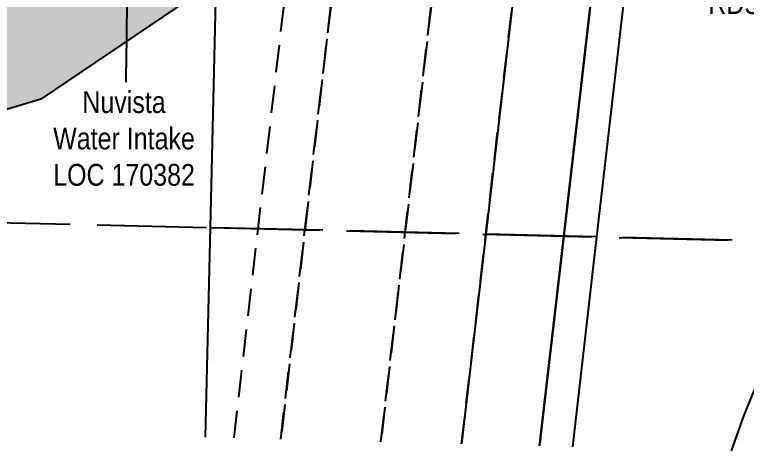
# Model space of a CAD drawing. Extents: x 383425 to 391668, y 6055101 to 6059545.
# Drawn here: x 390658.9 to 390994.2, y 6055115.7 to 6055316.8 of the extents above; entities that cross this region are included whole.
import ezdxf

# ---------------------------------------------------------------- set-up
doc = ezdxf.new("R2010")
doc.units = 0
doc.header["$LTSCALE"] = 5
doc.header["$PDMODE"] = 35
doc.header["$PDSIZE"] = 20
for name, pattern in [('foc-FLOWLINE', [3.75, 2.5, -1.25]), ('foc-QUARTERLINE', [33, 25, -3, 2, -3]), ('foc-UNSURVEYED', [12.5, 10, -2.5])]:
    doc.linetypes.add(name, pattern=pattern)
doc.layers.get('Defpoints').update_dxf_attribs({"color": 9})
doc.layers.add('C-WS-T', color=13, linetype='Continuous', lineweight=9)
for name, color, linetype in [('F-EZE', 190, 'foc-FLOWLINE'), ('F-RW', 190, 'Continuous'), ('L-QSEC', 8, 'foc-QUARTERLINE'), ('L-TITLEDB', 4, 'Continuous'), ('L-TITLEDB-T', 4, 'Continuous'), ('L-USEC', 7, 'foc-UNSURVEYED'), ('T-WATER', 160, 'Continuous'), ('T-WATER-H', 133, 'Continuous')]:
    doc.layers.add(name, color=color, linetype=linetype)
doc.styles.add('80CG', font='ARIALN.TTF', dxfattribs={"height": 10})
doc.dimstyles.new('Compass 5 000', dxfattribs={"dimscale": 5, "dimtxt": 9, "dimasz": 2, "dimexe": 0.2, "dimexo": 0.0625, "dimgap": 0.5, "dimtad": 0, "dimtih": 1, "dimtoh": 1, "dimzin": 0, "dimdsep": 46, "dimtxsty": '80CG', "dimcen": 0.1, "dimse1": 1, "dimse2": 1, "dimclrd": 256, "dimclrt": 256, "dimaunit": 1, "dimadec": 4, "dimazin": 0, "dimtfac": 0.06, "dimtofl": 0, "dimtmove": 0, "dimatfit": 1, "dimfxl": 0.2, "dimtolj": 1, "dimtzin": 0, "dimlwd": -1, "dimarcsym": 0})

# ---------------------------------------------------------------- blocks, each defined once
blk = doc.blocks.new('*D28')
at = {"layer": 'Defpoints', "color": 0, "transparency": 16777216}
for p in [(391090.76, 6055326.09), (391068.5, 6055268.9), (391088.05, 6055261.3)]:
    blk.add_point(p, dxfattribs=at)
at = {"layer": 'L-TITLEDB-T', "transparency": 16777216}
for p, q in [((391058.42, 6055338.68), (391048.42, 6055338.68)), ((391081.44, 6055329.71), (391058.42, 6055338.68)), ((391119.62, 6055314.85), (391128.94, 6055311.22))]:
    blk.add_line(p, q, dxfattribs=at)
for points in [[(391082.05, 6055331.27), (391080.84, 6055328.16), (391090.76, 6055326.09)], [(391120.23, 6055316.41), (391119.02, 6055313.3), (391110.3, 6055318.48)]]:
    blk.add_solid(points, dxfattribs=at)
at = {"layer": 'L-TITLEDB-T', "transparency": 16777216, "insert": (391009.53, 6055338.68), "char_height": 10, "attachment_point": 5, "style": '80CG'}
blk.add_mtext('\\A1;Transportation\\P20.00 Road\\PRDS 180033', dxfattribs=at)

msp = doc.modelspace()

# ---------------------------------------------------------------- hatches: boundary and pattern name
at = {"layer": 'T-WATER-H'}
h = msp.add_hatch(color=256, dxfattribs=at)
h.dxf.hatch_style = 1
h.paths.add_polyline_path([(389909.167, 6055145.085), (389950.414, 6055144.004), (389945.002, 6055187.998), (389960.001, 6055203.998), (390046.998, 6055225.998), (390129.002, 6055222.998), (390252.999, 6055196.006), (390268.999, 6055195.999), (390331.998, 6055180.003), (390366.999, 6055161.002), (390422.997, 6055138.998), (390447, 6055136.999), (390505.997, 6055146.001), (390529.001, 6055158.998), (390540.997, 6055186.001), (390589.002, 6055245.995), (390617.999, 6055267.003), (390644, 6055269.993), (390670.999, 6055277.997), (390763.999, 6055340.999), (390781, 6055355.998), (390783.001, 6055364.002), (390788.999, 6055378.005), (390779.997, 6055410.004), (390780.001, 6055424.002), (390802.998, 6055452.002), (390916.997, 6055517.998), (390925.002, 6055519.002), (390935.002, 6055528.001), (390978.997, 6055535.997), (391020.997, 6055529.004), (391031.999, 6055530.001), (391132.999, 6055510.005), (391161, 6055496.002), (391221, 6055482.001), (391252.001, 6055473.001), (391323.001, 6055431), (391329.998, 6055427.001), (391356.001, 6055427), (391370.002, 6055430.997), (391437.999, 6055470), (391494.999, 6055494.999), (391558.002, 6055533.001), (391644.996, 6055599.003), (391657.916, 6055621.032), (391660.514, 6055720.167), (391653.999, 6055717), (391643.001, 6055706.001), (391615.997, 6055634.994), (391521.998, 6055556.006), (391496.002, 6055534.002), (391354.001, 6055452.002), (391325.999, 6055450.994), (391266.996, 6055496), (391248.998, 6055505.996), (391226.998, 6055514.001), (391218.003, 6055517), (391156.999, 6055538.001), (391033.002, 6055565.006), (390929.996, 6055565.999), (390886.998, 6055546.003), (390830.996, 6055500.003), (390780.998, 6055478.999), (390756.997, 6055457.999), (390747.998, 6055440.998), (390731.233, 6055399.256), (390725.349, 6055390.847), (390717.096, 6055380.971), (390708.301, 6055371.48), (390696.305, 6055360.414), (390682.074, 6055346.653), (390669.175, 6055333.235), (390662.069, 6055324.671), (390569.998, 6055272.001), (390529.002, 6055212.998), (390520.003, 6055194.004), (390507.001, 6055180.003), (390495.003, 6055174.996), (390471.999, 6055171.999), (390446.002, 6055175.002), (390416.997, 6055183.996), (390360, 6055223.001), (390129, 6055254.002), (390041.999, 6055252.001), (389948.998, 6055237.995), (389931.997, 6055231.998), (389917, 6055219.003), (389907.002, 6055205.999), (389900.002, 6055187.003)])

# ---------------------------------------------------------------- linework, layer by layer
at = {"layer": 'F-EZE', "flags": 128}
for points in [[(390759.485, 6055122.808), (390770.531, 6055218.659), (390787.939, 6055369.721), (390803.622, 6055505.81), (390863.427, 6056020.985), (390875.598, 6056125.83)], [(390780.895, 6055122.247), (390791.946, 6055218.144), (390809.132, 6055367.279), (390824.815, 6055503.368), (390884.407, 6056020.48), (390896.484, 6056125.283)], [(390896.484, 6056125.283), (390884.407, 6056020.48), (390824.815, 6055503.368), (390809.132, 6055367.279), (390791.946, 6055218.144), (390780.895, 6055122.247)], [(390826.764, 6055121.045), (390837.826, 6055217.04), (390860.881, 6055417.118), (390872.312, 6055516.314), (390930.284, 6056019.378), (390942.348, 6056124.081)], [(390942.348, 6056124.081), (390930.284, 6056019.378), (390872.312, 6055516.314), (390860.881, 6055417.118), (390837.826, 6055217.04), (390826.764, 6055121.045)], [(390863.724, 6055120.077), (390874.829, 6055216.15), (390967.57, 6056018.482), (390979.663, 6056123.104)]]:
    msp.add_lwpolyline(points, dxfattribs=at)
at = {"layer": 'F-RW', "flags": 128}
for points in [[(390979.663, 6056123.104), (390967.57, 6056018.482), (390874.829, 6055216.15), (390863.724, 6055120.077)], [(390899.457, 6055119.141), (390910.515, 6055215.292), (391002.793, 6056017.636), (391014.817, 6056122.183)], [(391014.817, 6056122.183), (391002.793, 6056017.637), (390910.515, 6055215.292), (390899.457, 6055119.141)], [(391029.868, 6056121.788), (391017.849, 6056017.275), (390925.57, 6055214.93), (390914.508, 6055118.747)]]:
    msp.add_lwpolyline(points, dxfattribs=at)
at = {"layer": 'L-QSEC'}
for p, q in [((390766.945, 6055983.309), (390748.49, 6055219.19)), ((390748.49, 6055219.19), (390746.171, 6055123.157))]:
    msp.add_line(p, q, dxfattribs=at)
at = {"layer": 'L-TITLEDB', "flags": 128}
msp.add_lwpolyline([(390987.428, 6055116.836), (390993.127, 6055133.21), (391025.675, 6055212.525), (391046.363, 6055212.028), (391120.82, 6055403.312), (391131.356, 6055372.556), (391068.659, 6055211.493), (391038.386, 6055133.737), (391035.598, 6055126.249), (391032.126, 6055117.027), (391031.632, 6055115.678)], dxfattribs=at)
at = {"layer": 'L-USEC'}
for p, q in [((389947.016, 6055238.411), (390748.49, 6055219.19)), ((390748.49, 6055219.19), (391549.96, 6055199.97)), ((391549.96, 6055199.97), (390748.49, 6055219.19))]:
    msp.add_line(p, q, dxfattribs=at)
at = {"layer": 'T-WATER', "flags": 128}
msp.add_lwpolyline([(391020.997, 6055529.004), (390978.997, 6055535.997), (390935.002, 6055528.001), (390925.002, 6055519.002), (390916.997, 6055517.998), (390802.998, 6055452.002), (390780.001, 6055424.002), (390779.997, 6055410.004), (390788.999, 6055378.005), (390783.001, 6055364.002), (390781, 6055355.998), (390763.999, 6055340.999), (390670.999, 6055277.997), (390644, 6055269.993), (390617.999, 6055267.003), (390589.002, 6055245.995), (390540.997, 6055186.001), (390529.001, 6055158.998), (390505.997, 6055146.001), (390447, 6055136.999)], dxfattribs=at)

# ---------------------------------------------------------------- texts
at = {"layer": 'C-WS-T', "insert": (390709.048, 6055259.983), "char_height": 9.99619, "width": 85.3676, "attachment_point": 5, "style": '80CG'}
msp.add_mtext('\\A1;Nuvista\\PWater Intake\\PLOC 170382', dxfattribs=at)

# ---------------------------------------------------------------- dimensions: what is measured, and where the dimension line sits
at = {"layer": 'L-TITLEDB-T'}
dim = msp.add_linear_dim(base=(391090.76, 6055326.087), p1=(391088.046, 6055261.297), p2=(391068.502, 6055268.904), angle=158.73144, text='Transportation\\P20.00 Road\\PRDS 180033', dimstyle='Compass 5 000', dxfattribs=at)
dim.commit()
dim.dimension.update_dxf_attribs({"geometry": '*D28', "text_midpoint": (391009.532, 6055338.675), "dimtype": 161})

# ---------------------------------------------------------------- leaders
at = {"layer": 'C-WS-T', "path_type": 1}
msp.add_leader([(390710.812, 6055357.489), (390709.89, 6055285.848)], dimstyle='Compass 5 000', override={"dimasz": 1, "dimldrblk": 'DotBlank'}, dxfattribs=at)

doc.saveas('drawing.dxf')
